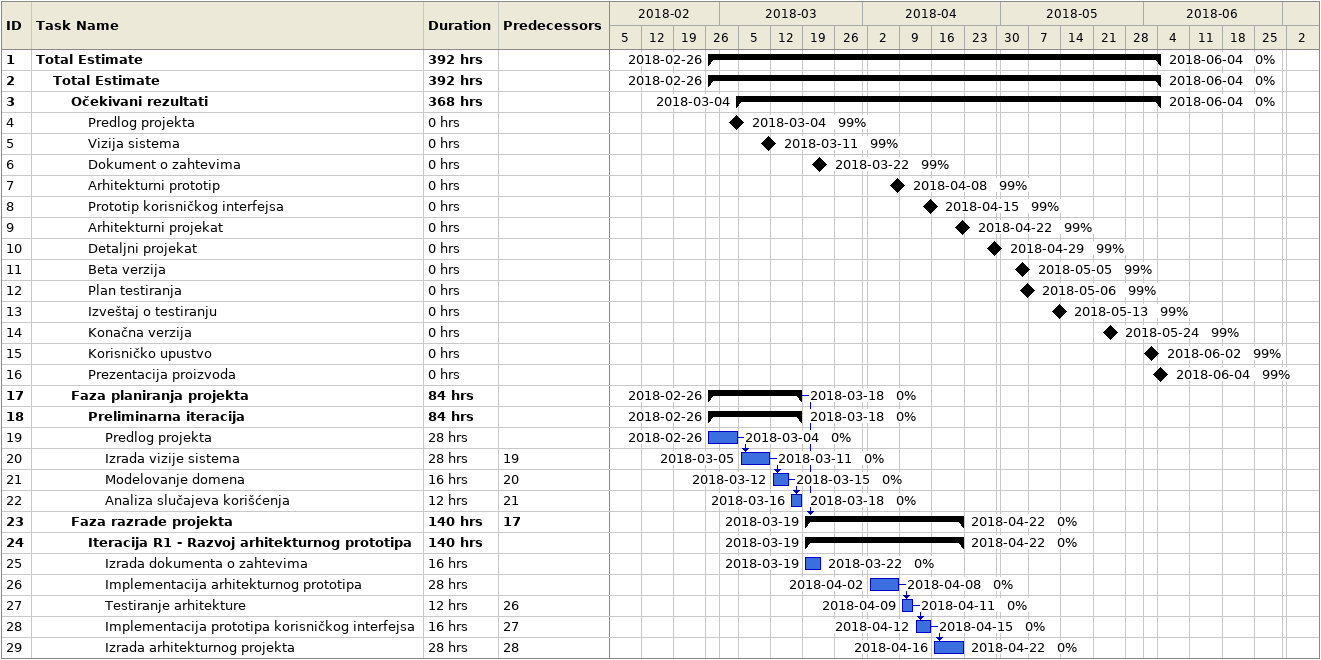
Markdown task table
| ID | Level | Task | Duration | Start | Finish | Predecessors | % complete |
|---|---|---|---|---|---|---|---|
| 1 | 1 | **Total Estimate** | 392h | 2018-02-26 | 2018-06-04 |  | 0 |
| 2 | 2 | **Total Estimate** | 392h | 2018-02-26 | 2018-06-04 |  | 0 |
| 3 | 3 | **Očekivani rezultati** | 368h | 2018-03-04 | 2018-06-04 |  | 0 |
| 4 | 4 | Predlog projekta | 0h | 2018-03-04 | 2018-03-04 |  | 99 |
| 5 | 4 | Vizija sistema | 0h | 2018-03-11 | 2018-03-11 |  | 99 |
| 6 | 4 | Dokument o zahtevima | 0h | 2018-03-22 | 2018-03-22 |  | 99 |
| 7 | 4 | Arhitekturni prototip | 0h | 2018-04-08 | 2018-04-08 |  | 99 |
| 8 | 4 | Prototip korisničkog interfejsa | 0h | 2018-04-15 | 2018-04-15 |  | 99 |
| 9 | 4 | Arhitekturni projekat | 0h | 2018-04-22 | 2018-04-22 |  | 99 |
| 10 | 4 | Detaljni projekat | 0h | 2018-04-29 | 2018-04-29 |  | 99 |
| 11 | 4 | Beta verzija | 0h | 2018-05-05 | 2018-05-05 |  | 99 |
| 12 | 4 | Plan testiranja | 0h | 2018-05-06 | 2018-05-06 |  | 99 |
| 13 | 4 | Izveštaj o testiranju | 0h | 2018-05-13 | 2018-05-13 |  | 99 |
| 14 | 4 | Konačna verzija | 0h | 2018-05-24 | 2018-05-24 |  | 99 |
| 15 | 4 | Korisničko upustvo | 0h | 2018-06-02 | 2018-06-02 |  | 99 |
| 16 | 4 | Prezentacija proizvoda | 0h | 2018-06-04 | 2018-06-04 |  | 99 |
| 17 | 3 | **Faza planiranja projekta** | 84h | 2018-02-26 | 2018-03-18 |  | 0 |
| 18 | 4 | **Preliminarna iteracija** | 84h | 2018-02-26 | 2018-03-18 |  | 0 |
| 19 | 5 | Predlog projekta | 28h | 2018-02-26 | 2018-03-04 |  | 0 |
| 20 | 5 | Izrada vizije sistema | 28h | 2018-03-05 | 2018-03-11 | 19 | 0 |
| 21 | 5 | Modelovanje domena | 16h | 2018-03-12 | 2018-03-15 | 20 | 0 |
| 22 | 5 | Analiza slučajeva korišćenja | 12h | 2018-03-16 | 2018-03-18 | 21 | 0 |
| 23 | 3 | **Faza razrade projekta** | 140h | 2018-03-19 | 2018-04-22 | 17 | 0 |
| 24 | 4 | **Iteracija R1 - Razvoj arhitekturnog prototipa** | 140h | 2018-03-19 | 2018-04-22 |  | 0 |
| 25 | 5 | Izrada dokumenta o zahtevima | 16h | 2018-03-19 | 2018-03-22 |  | 0 |
| 26 | 5 | Implementacija arhitekturnog prototipa | 28h | 2018-04-02 | 2018-04-08 |  | 0 |
| 27 | 5 | Testiranje arhitekture | 12h | 2018-04-09 | 2018-04-11 | 26 | 0 |
| 28 | 5 | Implementacija prototipa korisničkog interfejsa | 16h | 2018-04-12 | 2018-04-15 | 27 | 0 |
| 29 | 5 | Izrada arhitekturnog projekta | 28h | 2018-04-16 | 2018-04-22 | 28 | 0 |
